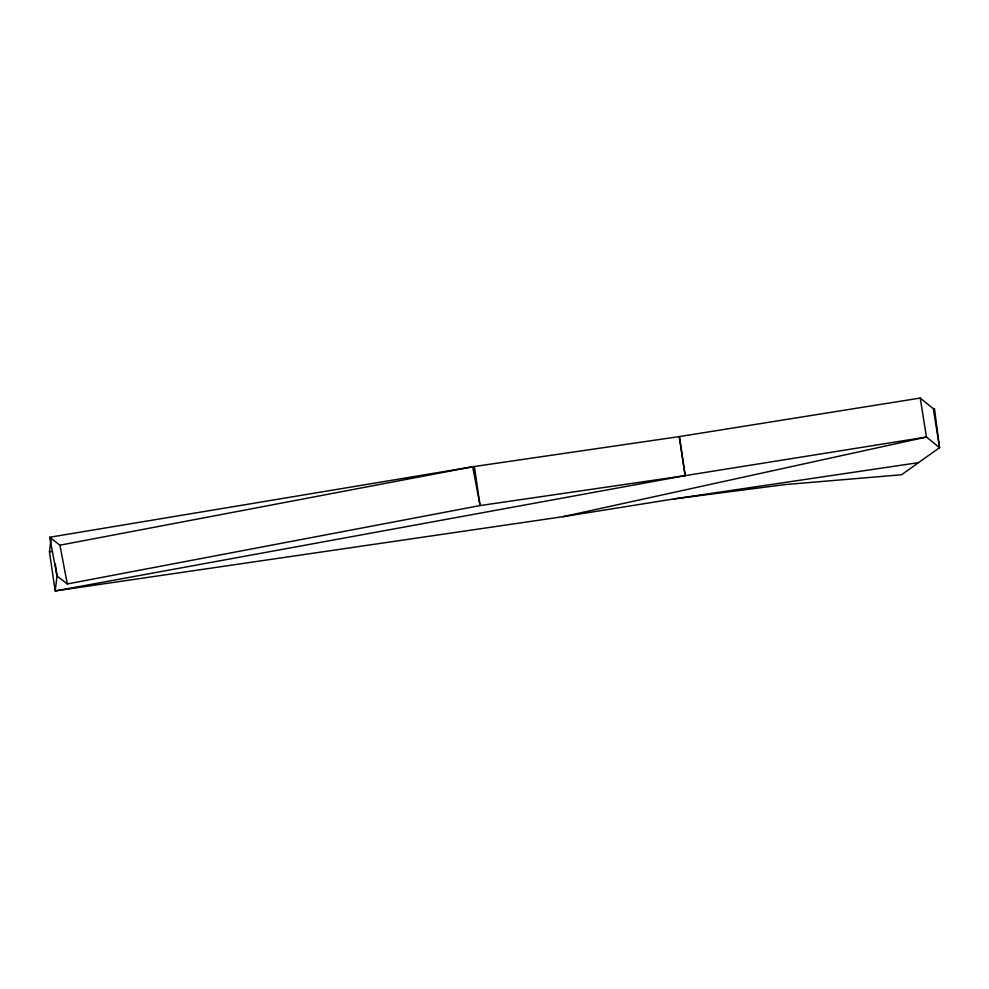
<?xml version="1.0" encoding="UTF-8"?>
<svg xmlns="http://www.w3.org/2000/svg" width="989" height="989" viewBox="0 0 989 989"><rect width="100%" height="100%" fill="white"/><g stroke="black" fill="none" stroke-linecap="round" stroke-linejoin="round"><path stroke-width="1.48" d="M934.469 408.556L939.55 447.696L918.472 462.642L673.484 499L562.926 516.691L55.161 590.94L49.45 551.874L50.958 539.957M918.472 462.642L901.634 474.745L784.598 484.635L673.484 499M562.926 516.691L926.458 437.039L939.55 447.696L933.307 408.717L920.215 398.06L679.455 436.569L474.361 466.499L49.66 537.262L57.053 576.031L55.161 590.94L685.167 475.635L926.458 437.039L920.215 398.06M49.66 537.262L59.921 545.186L472.693 466.783L480.073 505.564L685.167 475.635L679.455 436.569M55.285 564.014L57.053 576.031L67.301 583.955L480.073 505.564L474.361 466.499M679.183 436.606L685.167 475.635M49.45 551.874L52.504 551.429M59.921 545.186L67.301 583.955"/></g></svg>
